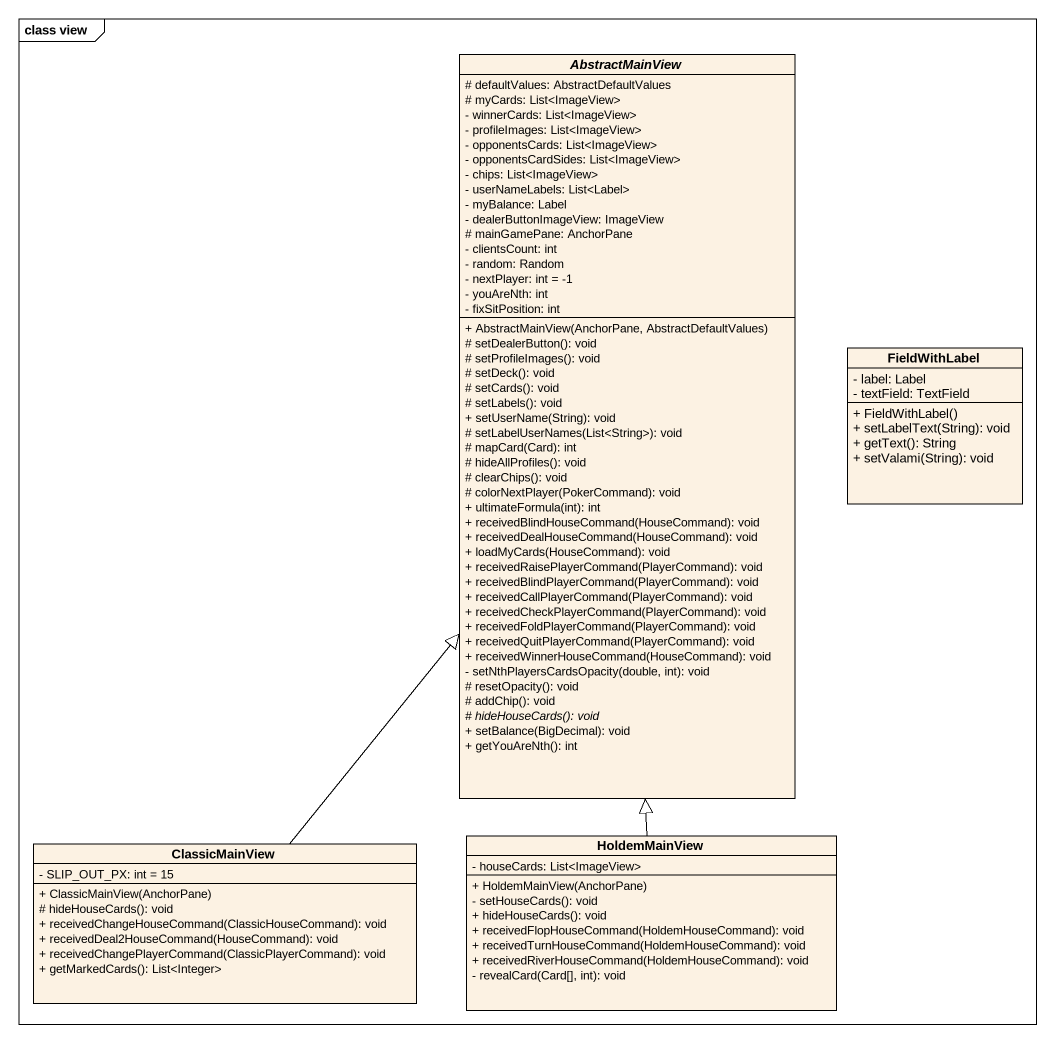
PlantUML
@startuml
mainframe class view
hide circle
hide empty members
skinparam classAttributeIconSize 0
abstract class AbstractMainView {
  # defaultValues: AbstractDefaultValues
  # myCards: List<ImageView>
  - winnerCards: List<ImageView>
  - profileImages: List<ImageView>
  - opponentsCards: List<ImageView>
  - opponentsCardSides: List<ImageView>
  - chips: List<ImageView>
  - userNameLabels: List<Label>
  - myBalance: Label
  - dealerButtonImageView: ImageView
  # mainGamePane: AnchorPane
  - clientsCount: int
  - random: Random
  - nextPlayer: int = -1
  - youAreNth: int
  - fixSitPosition: int
  + AbstractMainView(AnchorPane, AbstractDefaultValues)
  # setDealerButton(): void
  # setProfileImages(): void
  # setDeck(): void
  # setCards(): void
  # setLabels(): void
  + setUserName(String): void
  # setLabelUserNames(List<String>): void
  # mapCard(Card): int
  # hideAllProfiles(): void
  # clearChips(): void
  # colorNextPlayer(PokerCommand): void
  + ultimateFormula(int): int
  + receivedBlindHouseCommand(HouseCommand): void
  + receivedDealHouseCommand(HouseCommand): void
  + loadMyCards(HouseCommand): void
  + receivedRaisePlayerCommand(PlayerCommand): void
  + receivedBlindPlayerCommand(PlayerCommand): void
  + receivedCallPlayerCommand(PlayerCommand): void
  + receivedCheckPlayerCommand(PlayerCommand): void
  + receivedFoldPlayerCommand(PlayerCommand): void
  + receivedQuitPlayerCommand(PlayerCommand): void
  + receivedWinnerHouseCommand(HouseCommand): void
  - setNthPlayersCardsOpacity(double, int): void
  # resetOpacity(): void
  # addChip(): void
  {abstract} # hideHouseCards(): void
  + setBalance(BigDecimal): void
  + getYouAreNth(): int
}
class FieldWithLabel {
  - label: Label
  - textField: TextField
  + FieldWithLabel()
  + setLabelText(String): void
  + getText(): String
  + setValami(String): void
}
class ClassicMainView {
  - SLIP_OUT_PX: int = 15
  + ClassicMainView(AnchorPane)
  # hideHouseCards(): void
  + receivedChangeHouseCommand(ClassicHouseCommand): void
  + receivedDeal2HouseCommand(HouseCommand): void
  + receivedChangePlayerCommand(ClassicPlayerCommand): void
  + getMarkedCards(): List<Integer>
}
class HoldemMainView {
  - houseCards: List<ImageView>
  + HoldemMainView(AnchorPane)
  - setHouseCards(): void
  + hideHouseCards(): void
  + receivedFlopHouseCommand(HoldemHouseCommand): void
  + receivedTurnHouseCommand(HoldemHouseCommand): void
  + receivedRiverHouseCommand(HoldemHouseCommand): void
  - revealCard(Card[], int): void
}
ClassicMainView -up-|> AbstractMainView
HoldemMainView -up-|> AbstractMainView
@enduml
